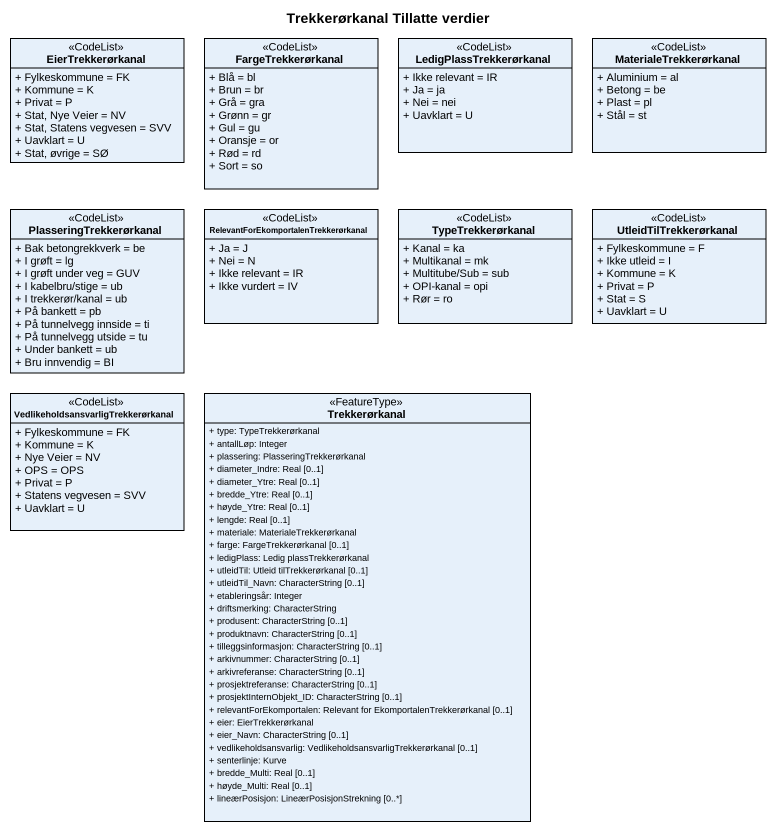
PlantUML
@startuml
title Trekkerørkanal Tillatte verdier
hide circle
hide empty members
skinparam classAttributeIconSize 0
class EierTrekkerørkanal <<CodeList>> {
  + Fylkeskommune = FK
  + Kommune = K
  + Privat = P
  + Stat, Nye Veier = NV
  + Stat, Statens vegvesen = SVV
  + Uavklart = U
  + Stat, øvrige = SØ
}
class FargeTrekkerørkanal <<CodeList>> {
  + Blå = bl
  + Brun = br
  + Grå = gra
  + Grønn = gr
  + Gul = gu
  + Oransje = or
  + Rød = rd
  + Sort = so
}
class LedigPlassTrekkerørkanal <<CodeList>> {
  + Ikke relevant = IR
  + Ja = ja
  + Nei = nei
  + Uavklart = U
}
class MaterialeTrekkerørkanal <<CodeList>> {
  + Aluminium = al
  + Betong = be
  + Plast = pl
  + Stål = st
}
class PlasseringTrekkerørkanal <<CodeList>> {
  + Bak betongrekkverk = be
  + I grøft = lg
  + I grøft under veg = GUV
  + I kabelbru/stige = ub
  + I trekkerør/kanal = ub
  + På bankett = pb
  + På tunnelvegg innside = ti
  + På tunnelvegg utside = tu
  + Under bankett = ub
  + Bru innvendig = BI
}
class "RelevantForEkomportalenTrekkerørkanal" as RelevantForEkomportalenTrekk <<CodeList>> {
  + Ja = J
  + Nei = N
  + Ikke relevant = IR
  + Ikke vurdert = IV
}
class TypeTrekkerørkanal <<CodeList>> {
  + Kanal = ka
  + Multikanal = mk
  + Multitube/Sub = sub
  + OPI-kanal = opi
  + Rør = ro
}
class UtleidTilTrekkerørkanal <<CodeList>> {
  + Fylkeskommune = F
  + Ikke utleid = I
  + Kommune = K
  + Privat = P
  + Stat = S
  + Uavklart = U
}
class "VedlikeholdsansvarligTrekkerørkanal" as VedlikeholdsansvarligTrekker <<CodeList>> {
  + Fylkeskommune = FK
  + Kommune = K
  + Nye Veier = NV
  + OPS = OPS
  + Privat = P
  + Statens vegvesen = SVV
  + Uavklart = U
}
class Trekkerørkanal <<FeatureType>> {
  + type: TypeTrekkerørkanal
  + antallLøp: Integer
  + plassering: PlasseringTrekkerørkanal
  + diameter_Indre: Real [0..1]
  + diameter_Ytre: Real [0..1]
  + bredde_Ytre: Real [0..1]
  + høyde_Ytre: Real [0..1]
  + lengde: Real [0..1]
  + materiale: MaterialeTrekkerørkanal
  + farge: FargeTrekkerørkanal [0..1]
  + ledigPlass: Ledig plassTrekkerørkanal
  + utleidTil: Utleid tilTrekkerørkanal [0..1]
  + utleidTil_Navn: CharacterString [0..1]
  + etableringsår: Integer
  + driftsmerking: CharacterString
  + produsent: CharacterString [0..1]
  + produktnavn: CharacterString [0..1]
  + tilleggsinformasjon: CharacterString [0..1]
  + arkivnummer: CharacterString [0..1]
  + arkivreferanse: CharacterString [0..1]
  + prosjektreferanse: CharacterString [0..1]
  + prosjektInternObjekt_ID: CharacterString [0..1]
  + relevantForEkomportalen: Relevant for EkomportalenTrekkerørkanal [0..1]
  + eier: EierTrekkerørkanal
  + eier_Navn: CharacterString [0..1]
  + vedlikeholdsansvarlig: VedlikeholdsansvarligTrekkerørkanal [0..1]
  + senterlinje: Kurve
  + bredde_Multi: Real [0..1]
  + høyde_Multi: Real [0..1]
  + lineærPosisjon: LineærPosisjonStrekning [0..*]
}
@enduml
